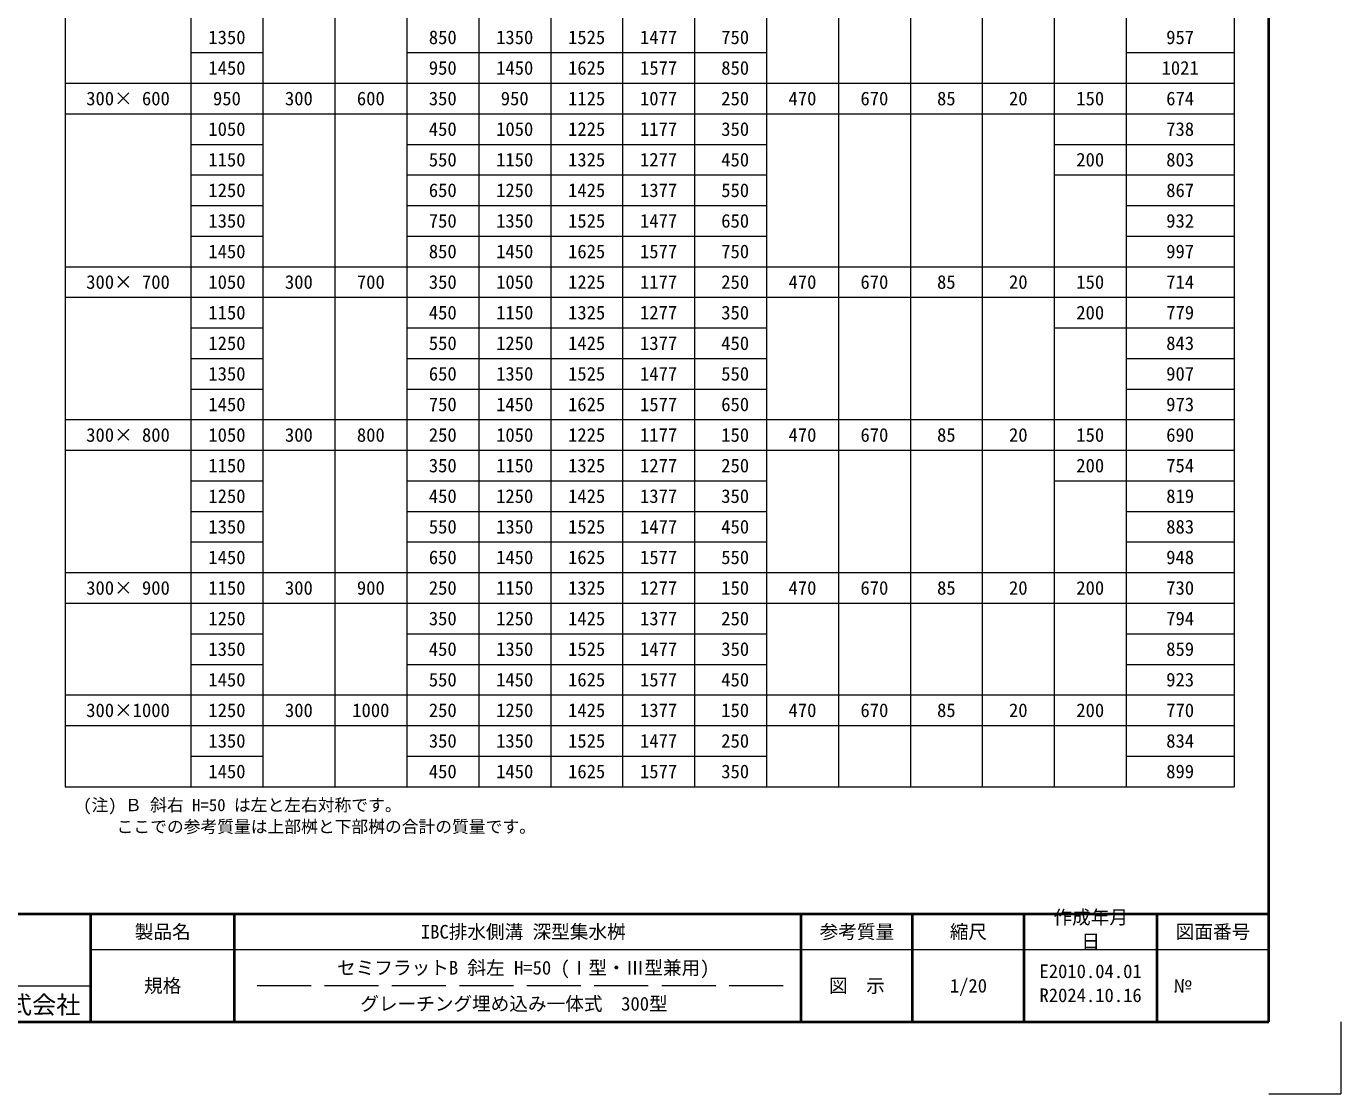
# Model space of a CAD drawing. Units: millimetres at full size; details may follow other scales. Extents: x 95 to 26200, y 7460 to 13400.
# Drawn here: x 13646 to 17300, y 7460 to 10426 of the extents above; entities that cross this region are included whole.
import ezdxf
from ezdxf.enums import TextEntityAlignment as Align

# ---------------------------------------------------------------- set-up
doc = ezdxf.new("R2010")
doc.units = ezdxf.units.MM
doc.header["$LTSCALE"] = 25
doc.linetypes.add('DASHED', pattern=[7.5, 6, -1.5])
for name, color, linetype, lineweight in [('Defpoints_3', 8, 'Continuous', 0), ('図枠', 7, 'Continuous', 5), ('寸法・材料表', 7, 'Continuous', 13), ('補助線', 8, 'Continuous', 20)]:
    doc.layers.add(name, color=color, linetype=linetype, lineweight=lineweight)
doc.styles.add('ＭＳ ゴシック', font='')
doc.styles.get('ＭＳ ゴシック').set_extended_font_data('MS Gothic')

msp = doc.modelspace()

# ---------------------------------------------------------------- linework, layer by layer
at = {"layer": 'Defpoints_3'}
for p, q in [((13753.64, 10183.04), (14103.64, 10183.04)), ((14303.64, 10183.04), (14703.64, 10183.04)), ((15703.64, 10183.04), (16703.64, 10183.04)), ((16503.64, 10013.04), (16703.64, 10013.04)), ((13753.64, 9673.04), (14103.64, 9673.04)), ((14303.64, 9673.04), (14703.64, 9673.04)), ((15703.64, 9673.04), (16503.64, 9673.04)), ((16503.64, 9588.04), (16703.64, 9588.04)), ((13753.64, 9248.04), (14103.64, 9248.04)), ((14303.64, 9248.04), (14703.64, 9248.04)), ((15703.64, 9248.04), (16503.64, 9248.04)), ((16503.64, 9163.04), (16703.64, 9163.04)), ((13753.64, 8823.04), (14103.64, 8823.04)), ((14303.64, 8823.04), (14703.64, 8823.04)), ((15703.64, 8823.04), (16703.64, 8823.04)), ((13753.64, 8483.04), (14103.64, 8483.04)), ((14303.64, 8483.04), (14703.64, 8483.04)), ((15703.64, 8483.04), (16703.64, 8483.04))]:
    msp.add_line(p, q, dxfattribs=at)
at = {"layer": 'Defpoints_3', "color": 7, "lineweight": 13}
for p in [(17300, 7659.96), (17100, 7459.96)]:
    msp.add_line(p, (17300, 7459.96), dxfattribs=at)
at = {"layer": '図枠', "lineweight": 40}
for p, q in [((17100, 7659.96), (17100, 13199.96)), ((9300, 7959.96), (17100, 7959.96)), ((13825, 7659.96), (13825, 7959.96)), ((14225, 7659.96), (14225, 7959.96)), ((15800, 7659.96), (15800, 7959.96)), ((16110, 7659.96), (16110, 7959.96)), ((16420, 7659.96), (16420, 7959.96)), ((16790, 7659.96), (16790, 7959.96)), ((9300, 7659.96), (17100, 7659.96))]:
    msp.add_line(p, q, dxfattribs=at)
at = {"layer": '図枠', "lineweight": 13}
msp.add_line((17100, 7859.96), (13825, 7859.96), dxfattribs=at)
at = {"layer": '図枠', "linetype": 'DASHED', "lineweight": 9}
msp.add_line((15750, 7759.96), (14275, 7759.96), dxfattribs=at)
at = {"layer": '寸法・材料表'}
for p, q in [((13753.64, 12478.04), (13753.64, 8313.04)), ((14303.64, 12478.04), (14303.64, 8313.04)), ((16703.64, 12478.04), (16703.64, 8313.04)), ((17003.64, 12478.04), (17003.64, 8313.04)), ((14103.64, 12393.04), (14103.64, 8313.04)), ((14503.64, 12393.04), (14503.64, 8313.04)), ((14703.64, 12393.04), (14703.64, 8313.04)), ((14903.64, 12393.04), (14903.64, 8313.04)), ((15103.64, 12393.04), (15103.64, 8313.04)), ((15303.64, 12393.04), (15303.64, 8313.04)), ((15503.64, 12393.04), (15503.64, 8313.04)), ((15703.64, 12393.04), (15703.64, 8313.04)), ((15903.64, 12393.04), (15903.64, 8313.04)), ((16103.64, 12393.04), (16103.64, 8313.04)), ((16303.64, 12393.04), (16303.64, 8313.04)), ((16503.64, 12393.04), (16503.64, 8313.04)), ((14103.64, 10353.04), (14303.64, 10353.04)), ((14703.64, 10353.04), (15703.64, 10353.04)), ((16703.64, 10353.04), (17003.64, 10353.04)), ((13753.64, 10268.04), (17003.64, 10268.04)), ((14103.64, 10183.04), (14303.64, 10183.04)), ((14703.64, 10183.04), (15703.64, 10183.04)), ((16703.64, 10183.04), (17003.64, 10183.04)), ((14103.64, 10098.04), (14303.64, 10098.04)), ((14703.64, 10098.04), (15703.64, 10098.04)), ((16503.64, 10098.04), (17003.64, 10098.04)), ((14103.64, 10013.04), (14303.64, 10013.04)), ((14703.64, 10013.04), (15703.64, 10013.04)), ((16703.64, 10013.04), (17003.64, 10013.04)), ((14103.64, 9928.04), (14303.64, 9928.04)), ((14703.64, 9928.04), (15703.64, 9928.04)), ((16703.64, 9928.04), (17003.64, 9928.04)), ((14103.64, 9843.04), (14303.64, 9843.04)), ((14703.64, 9843.04), (15703.64, 9843.04)), ((16703.64, 9843.04), (17003.64, 9843.04)), ((13753.64, 9758.04), (17003.64, 9758.04)), ((14103.64, 9673.04), (14303.64, 9673.04)), ((14703.64, 9673.04), (15703.64, 9673.04)), ((16503.64, 9673.04), (17003.64, 9673.04)), ((14103.64, 9588.04), (14303.64, 9588.04)), ((14703.64, 9588.04), (15703.64, 9588.04)), ((16703.64, 9588.04), (17003.64, 9588.04)), ((14103.64, 9503.04), (14303.64, 9503.04)), ((14703.64, 9503.04), (15703.64, 9503.04)), ((16703.64, 9503.04), (17003.64, 9503.04)), ((14103.64, 9418.04), (14303.64, 9418.04)), ((14703.64, 9418.04), (15703.64, 9418.04)), ((16703.64, 9418.04), (17003.64, 9418.04)), ((13753.64, 9333.04), (17003.64, 9333.04)), ((14103.64, 9248.04), (14303.64, 9248.04)), ((14703.64, 9248.04), (15703.64, 9248.04)), ((16503.64, 9248.04), (17003.64, 9248.04)), ((14103.64, 9163.04), (14303.64, 9163.04)), ((14703.64, 9163.04), (15703.64, 9163.04)), ((16703.64, 9163.04), (17003.64, 9163.04)), ((14103.64, 9078.04), (14303.64, 9078.04)), ((14703.64, 9078.04), (15703.64, 9078.04)), ((16703.64, 9078.04), (17003.64, 9078.04)), ((14103.64, 8993.04), (14303.64, 8993.04)), ((14703.64, 8993.04), (15703.64, 8993.04)), ((16703.64, 8993.04), (17003.64, 8993.04)), ((13753.64, 8908.04), (17003.64, 8908.04)), ((14103.64, 8823.04), (14303.64, 8823.04)), ((14703.64, 8823.04), (15703.64, 8823.04)), ((16703.64, 8823.04), (17003.64, 8823.04)), ((14103.64, 8738.04), (14303.64, 8738.04)), ((14703.64, 8738.04), (15703.64, 8738.04)), ((16703.64, 8738.04), (17003.64, 8738.04)), ((14103.64, 8653.04), (14303.64, 8653.04)), ((14703.64, 8653.04), (15703.64, 8653.04)), ((16703.64, 8653.04), (17003.64, 8653.04)), ((13753.64, 8568.04), (17003.64, 8568.04)), ((14103.64, 8483.04), (14303.64, 8483.04)), ((14703.64, 8483.04), (15703.64, 8483.04)), ((16703.64, 8483.04), (17003.64, 8483.04)), ((14103.64, 8398.04), (14303.64, 8398.04)), ((14703.64, 8398.04), (15703.64, 8398.04)), ((16703.64, 8398.04), (17003.64, 8398.04)), ((13753.64, 8313.04), (17003.64, 8313.04))]:
    msp.add_line(p, q, dxfattribs=at)
at = {"layer": '補助線', "lineweight": 13}
msp.add_line((12825, 7759.96), (13825, 7759.96), dxfattribs=at)

# ---------------------------------------------------------------- texts
at = {"layer": '図枠', "style": 'ＭＳ ゴシック'}
for s, p in [('作成年月', (16501.4, 7969.2)), ('日', (16579.1, 7902.53)), ('E2010.04.01', (16462.55, 7819.2)), ('R2024.10.16', (16462.55, 7752.53))]:
    msp.add_text(s, height=37.98, dxfattribs=at).set_placement(p, align=Align.TOP_LEFT)
for s, height, p in [('製品名', 37.98, (14025, 7909.96)), ('IBC排水側溝 深型集水桝', 37.98, (15027.5, 7909.96)), ('参考質量', 37.98, (15955, 7909.96)), ('縮尺', 37.98, (16265, 7909.96)), ('図面番号', 37.98, (16945, 7909.96)), ('セミフラットB 斜左 H=50 (Ⅰ型・Ⅲ型兼用)', 37.98, (15027.5, 7809.96)), ('規格', 37.98, (14025, 7759.96)), ('図  示', 37.98, (15955, 7759.96)), ('1/20', 37.98, (16265, 7759.96)), ('東洋コンクリート工業株式会社', 49.37, (13325, 7706.84)), ('グレーチング埋め込み一体式\u3000300型\u3000', 37.98, (15027.5, 7709.96))]:
    msp.add_text(s, height=height, dxfattribs=at).set_placement(p, align=Align.MIDDLE_CENTER)
msp.add_text('№', height=37.98, dxfattribs=at).set_placement((16834.35, 7759.96), align=Align.MIDDLE_LEFT)
at = {"layer": '寸法・材料表', "style": 'ＭＳ ゴシック'}
for s, p in [('1350', (14203.64, 10395.54)), ('850', (14803.64, 10395.54)), ('1350', (15003.64, 10395.54)), ('1525', (15203.64, 10395.54)), ('1477', (15403.64, 10395.54)), (' 750', (15603.64, 10395.54)), ('957', (16853.64, 10395.54)), ('1450', (14203.64, 10310.54)), ('950', (14803.64, 10310.54)), ('1450', (15003.64, 10310.54)), ('1625', (15203.64, 10310.54)), ('1577', (15403.64, 10310.54)), (' 850', (15603.64, 10310.54)), ('1021', (16853.64, 10310.54)), ('300× 600', (13928.64, 10225.54)), ('950', (14203.64, 10225.54)), ('300', (14403.64, 10225.54)), ('600', (14603.64, 10225.54)), ('350', (14803.64, 10225.54)), ('950', (15003.64, 10225.54)), ('1125', (15203.64, 10225.54)), ('1077', (15403.64, 10225.54)), (' 250', (15603.64, 10225.54)), ('470', (15803.64, 10225.54)), ('670', (16003.64, 10225.54)), ('85', (16203.64, 10225.54)), ('20', (16403.64, 10225.54)), ('150', (16603.64, 10225.54)), ('674', (16853.64, 10225.54)), ('1050', (14203.64, 10140.54)), ('450', (14803.64, 10140.54)), ('1050', (15003.64, 10140.54)), ('1225', (15203.64, 10140.54)), (' 350', (15603.64, 10140.54)), ('738', (16853.64, 10140.54)), ('1177', (15403.64, 10140.54)), ('1150', (14203.64, 10055.54)), ('550', (14803.64, 10055.54)), ('1150', (15003.64, 10055.54)), ('1325', (15203.64, 10055.54)), ('1277', (15403.64, 10055.54)), (' 450', (15603.64, 10055.54)), ('200', (16603.64, 10055.54)), ('803', (16853.64, 10055.54)), ('1250', (14203.64, 9970.54)), ('650', (14803.64, 9970.54)), ('1250', (15003.64, 9970.54)), ('1425', (15203.64, 9970.54)), ('1377', (15403.64, 9970.54)), (' 550', (15603.64, 9970.54)), ('867', (16853.64, 9970.54)), ('1350', (14203.64, 9885.54)), ('750', (14803.64, 9885.54)), ('1350', (15003.64, 9885.54)), ('1525', (15203.64, 9885.54)), ('1477', (15403.64, 9885.54)), (' 650', (15603.64, 9885.54)), ('932', (16853.64, 9885.54)), ('1450', (14203.64, 9800.54)), ('850', (14803.64, 9800.54)), ('1450', (15003.64, 9800.54)), ('1625', (15203.64, 9800.54)), ('1577', (15403.64, 9800.54)), (' 750', (15603.64, 9800.54)), ('997', (16853.64, 9800.54)), ('300× 700', (13928.64, 9715.54)), ('1050', (14203.64, 9715.54)), ('300', (14403.64, 9715.54)), ('700', (14603.64, 9715.54)), ('350', (14803.64, 9715.54)), ('1050', (15003.64, 9715.54)), ('1225', (15203.64, 9715.54)), ('1177', (15403.64, 9715.54)), (' 250', (15603.64, 9715.54)), ('470', (15803.64, 9715.54)), ('670', (16003.64, 9715.54)), ('85', (16203.64, 9715.54)), ('20', (16403.64, 9715.54)), ('150', (16603.64, 9715.54)), ('714', (16853.64, 9715.54)), ('1150', (14203.64, 9630.54)), ('450', (14803.64, 9630.54)), ('1150', (15003.64, 9630.54)), ('1325', (15203.64, 9630.54)), ('1277', (15403.64, 9630.54)), (' 350', (15603.64, 9630.54)), ('200', (16603.64, 9630.54)), ('779', (16853.64, 9630.54)), ('1250', (14203.64, 9545.54)), ('550', (14803.64, 9545.54)), ('1250', (15003.64, 9545.54)), ('1425', (15203.64, 9545.54)), ('1377', (15403.64, 9545.54)), (' 450', (15603.64, 9545.54)), ('843', (16853.64, 9545.54)), ('1350', (14203.64, 9460.54)), ('650', (14803.64, 9460.54)), ('1350', (15003.64, 9460.54)), ('1525', (15203.64, 9460.54)), ('1477', (15403.64, 9460.54)), (' 550', (15603.64, 9460.54)), ('907', (16853.64, 9460.54)), ('1450', (14203.64, 9375.54)), ('750', (14803.64, 9375.54)), ('1450', (15003.64, 9375.54)), ('1625', (15203.64, 9375.54)), ('1577', (15403.64, 9375.54)), (' 650', (15603.64, 9375.54)), ('973', (16853.64, 9375.54)), ('300× 800', (13928.64, 9290.54)), ('1050', (14203.64, 9290.54)), ('300', (14403.64, 9290.54)), ('800', (14603.64, 9290.54)), ('250', (14803.64, 9290.54)), ('1050', (15003.64, 9290.54)), ('1225', (15203.64, 9290.54)), ('1177', (15403.64, 9290.54)), (' 150', (15603.64, 9290.54)), ('470', (15803.64, 9290.54)), ('670', (16003.64, 9290.54)), ('85', (16203.64, 9290.54)), ('20', (16403.64, 9290.54)), ('150', (16603.64, 9290.54)), ('690', (16853.64, 9290.54)), ('1150', (14203.64, 9205.54)), ('350', (14803.64, 9205.54)), ('1150', (15003.64, 9205.54)), ('1325', (15203.64, 9205.54)), ('1277', (15403.64, 9205.54)), (' 250', (15603.64, 9205.54)), ('200', (16603.64, 9205.54)), ('754', (16853.64, 9205.54)), ('1250', (14203.64, 9120.54)), ('450', (14803.64, 9120.54)), ('1250', (15003.64, 9120.54)), ('1425', (15203.64, 9120.54)), ('1377', (15403.64, 9120.54)), (' 350', (15603.64, 9120.54)), ('819', (16853.64, 9120.54)), ('1350', (14203.64, 9035.54)), ('550', (14803.64, 9035.54)), ('1350', (15003.64, 9035.54)), ('1525', (15203.64, 9035.54)), ('1477', (15403.64, 9035.54)), (' 450', (15603.64, 9035.54)), ('883', (16853.64, 9035.54)), ('1450', (14203.64, 8950.54)), ('650', (14803.64, 8950.54)), ('1450', (15003.64, 8950.54)), ('1625', (15203.64, 8950.54)), ('1577', (15403.64, 8950.54)), (' 550', (15603.64, 8950.54)), ('948', (16853.64, 8950.54)), ('300× 900', (13928.64, 8865.54)), ('1150', (14203.64, 8865.54)), ('300', (14403.64, 8865.54)), ('900', (14603.64, 8865.54)), ('250', (14803.64, 8865.54)), ('1150', (15003.64, 8865.54)), ('1325', (15203.64, 8865.54)), ('1277', (15403.64, 8865.54)), (' 150', (15603.64, 8865.54)), ('470', (15803.64, 8865.54)), ('670', (16003.64, 8865.54)), ('85', (16203.64, 8865.54)), ('20', (16403.64, 8865.54)), ('200', (16603.64, 8865.54)), ('730', (16853.64, 8865.54)), ('1250', (14203.64, 8780.54)), ('350', (14803.64, 8780.54)), ('1250', (15003.64, 8780.54)), ('1425', (15203.64, 8780.54)), ('1377', (15403.64, 8780.54)), (' 250', (15603.64, 8780.54)), ('794', (16853.64, 8780.54)), ('1350', (14203.64, 8695.54)), ('450', (14803.64, 8695.54)), ('1350', (15003.64, 8695.54)), ('1525', (15203.64, 8695.54)), ('1477', (15403.64, 8695.54)), (' 350', (15603.64, 8695.54)), ('859', (16853.64, 8695.54)), ('1450', (14203.64, 8610.54)), ('550', (14803.64, 8610.54)), ('1450', (15003.64, 8610.54)), ('1625', (15203.64, 8610.54)), ('1577', (15403.64, 8610.54)), (' 450', (15603.64, 8610.54)), ('923', (16853.64, 8610.54)), ('300×1000', (13928.64, 8525.54)), ('1250', (14203.64, 8525.54)), ('300', (14403.64, 8525.54)), ('1000', (14603.64, 8525.54)), ('250', (14803.64, 8525.54)), ('1250', (15003.64, 8525.54)), ('1425', (15203.64, 8525.54)), ('1377', (15403.64, 8525.54)), (' 150', (15603.64, 8525.54)), ('470', (15803.64, 8525.54)), ('670', (16003.64, 8525.54)), ('85', (16203.64, 8525.54)), ('20', (16403.64, 8525.54)), ('200', (16603.64, 8525.54)), ('770', (16853.64, 8525.54)), ('1350', (14203.64, 8440.54)), ('350', (14803.64, 8440.54)), ('1350', (15003.64, 8440.54)), ('1525', (15203.64, 8440.54)), ('1477', (15403.64, 8440.54)), (' 250', (15603.64, 8440.54)), ('834', (16853.64, 8440.54)), ('1450', (14203.64, 8355.54)), ('450', (14803.64, 8355.54)), ('1450', (15003.64, 8355.54)), ('1625', (15203.64, 8355.54)), ('1577', (15403.64, 8355.54)), (' 350', (15603.64, 8355.54)), ('899', (16853.64, 8355.54))]:
    msp.add_text(s, height=37.98, dxfattribs=at).set_placement(p, align=Align.MIDDLE_CENTER)
for s, p in [('(注) Ｂ 斜右 H=50 は左と左右対称です。', (13803.98, 8279.21)), ('    ここでの参考質量は上部桝と下部桝の合計の質量です。', (13803.98, 8219.21))]:
    msp.add_text(s, height=34.18, dxfattribs=at).set_placement(p, align=Align.TOP_LEFT)

doc.saveas('drawing.dxf')
